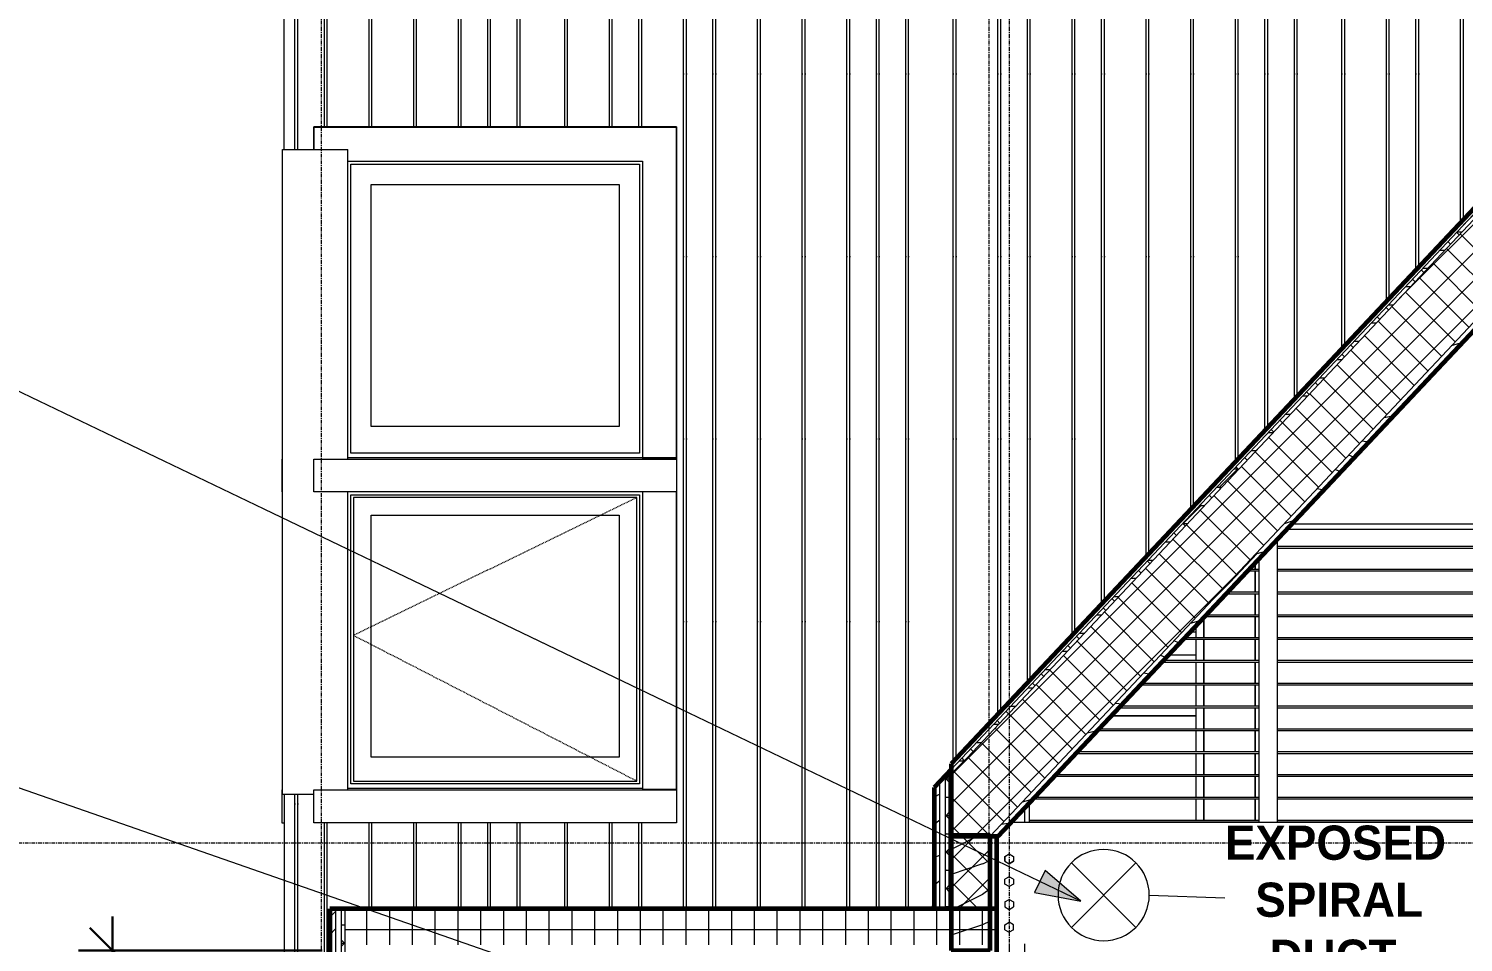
# Model space of a CAD drawing. Header units: inches. Extents: x -3207 to -1935, y -201 to 483.
# Drawn here: x -2751 to -2562.2, y 134.2 to 254.4 of the extents above; entities that cross this region are included whole.
import ezdxf

# ---------------------------------------------------------------- set-up
doc = ezdxf.new("R2010")
doc.units = ezdxf.units.IN
doc.header["$MEASUREMENT"] = 0
doc.linetypes.add('Dash 1_16_', pattern=[0.125, 0.0625, -0.0625])
doc.linetypes.add('Grid Line 1_2_', pattern=[0.875, 0.5, -0.125, 0.125, -0.125])
for name, color, linetype, lineweight in [('A-ANNO-DIMS-1', 211, 'Continuous', 30), ('A-DOOR', 31, 'Continuous', 18), ('A-DOOR-FRAM', 31, 'Continuous', 9), ('A-FLOR', 192, 'Continuous', 18), ('A-FLOR-1', 192, 'Continuous', 60), ('A-FLOR-HRAL', 11, 'Continuous', 9), ('A-FLOR-LEVL-1', 51, 'Grid Line 1_2_', 9), ('A-FLOR-MCUT', 51, 'Continuous', 18), ('A-FLOR-PATT-1', 8, 'Continuous', 9), ('A-GLAZ', 151, 'Continuous', 18), ('A-GLAZ-1', 151, 'Dash 1_16_', 9), ('A-GLAZ-2', 151, 'Continuous', 9), ('A-ROOF', 132, 'Continuous', 18), ('A-ROOF-1', 132, 'Continuous', 60), ('A-ROOF-PATT-1', 132, 'Continuous', 9), ('A-WALL', 113, 'Continuous', 18), ('A-WALL-1', 113, 'Continuous', 60), ('A-WALL-PATT-1', 111, 'Continuous', 9), ('G-ANNO-TEXT', 231, 'Continuous', 9), ('I-FURN', 30, 'Continuous', 9), ('I-WALL', 2, 'Continuous', 18), ('I-WALL-1', 2, 'Continuous', 60), ('M-HVAC-DUCT-ANNO', 70, 'Continuous', 9), ('M-HVAC-DUCT-IDEN', 70, 'Continuous', 9), ('S-BEAM', 12, 'Continuous', 9), ('S-BEAM-1', 12, 'Continuous', 60), ('S-COLS', 52, 'Continuous', 9), ('S-FSTN', 2, 'Continuous', 9), ('S-GRID-1', 1, 'Grid Line 1_2_', 9)]:
    doc.layers.add(name, color=color, linetype=linetype, lineweight=lineweight)
doc.styles.add('Century Gothic_B', font='GOTHICB.TTF', dxfattribs={"height": 4.5})
doc.dimstyles.new('OD__inches_', dxfattribs={"dimscale": 12, "dimtxt": 4.698757, "dimasz": 0.5, "dimexe": 0.375, "dimexo": 0.25, "dimgap": 0.0625, "dimtad": 1, "dimdec": 3, "dimrnd": 0.125, "dimzin": 0, "dimdsep": 46, "dimlunit": 5, "dimtxsty": 'Century Gothic_B', "dimblk1": 'OBLIQUE', "dimblk2": 'OBLIQUE', "dimsah": 1, "dimcen": 0.09, "dimdle": 0.375, "dimazin": 0, "dimtfac": 1, "dimtdec": 4, "dimtix": 1, "dimtmove": 0, "dimatfit": 3, "dimfxl": 1, "dimtvp": 1, "dimtfill": 1, "dimfrac": 2, "dimtolj": 1, "dimtzin": 0, "dimlwd": 30, "dimlwe": 30, "dimarcsym": 2})
pattern_1 = [(45, (-2625.466, 126.9), (-1.856155, 1.856155), []), (135, (-2625.466, 126.9), (-1.856155, -1.856155), [])]
pattern_2 = [(0, (-2625.466, 126.9), (0, 2.399), []), (315, (-2625.466, 126.9), (2.398506, 0), [3.393, -3.393]), (45, (-2625.466, 126.9), (2.398506, 0), [3.393, -3.393])]
pattern_3 = [(216.87, (-2622.268, 134.897), (23.98977, 15.99364), [3.998, -35.986]), (206.565, (-2617.47, 132.498), (-7.9971, -7.9966), [8.941, -8.941]), (198.435, (-2617.47, 128.499), (-15.99384, -7.9971), [5.058, -20.23])]
pattern_4 = [(355.236, (-2625.466, 130.98), (-263.999686, 24.001546), [2.89, -286.108]), (11.31, (-2622.586, 130.74), (96.00039, 24.00041), [3.671, -118.705]), (45, (-2618.986, 131.46), (0, 24.0006), [2.715, -31.226]), (46.848, (-2617.066, 133.38), (335.998039, 360.002359), [5.264, -521.098]), (12.995, (-2613.466, 137.22), (-215.999946, -48.001379), [3.202, -316.998]), (0, (-2610.346, 137.94), (24, 24), [6, -18]), (350.538, (-2604.346, 137.94), (-120.00022, 23.99977), [2.92, -143.067]), (354.289, (-2625.466, 137.46), (-215.999717, 24.001433), [2.412, -238.785]), (0, (-2623.066, 137.22), (24, 24), [3.6, -20.4]), (28.301, (-2619.466, 137.22), (263.999841, 144.000819), [3.544, -350.812]), (52.125, (-2616.346, 138.9), (-96.00035, -120.000279), [5.473, -268.169]), (39.289, (-2612.986, 143.22), (144.000322, 119.999016), [3.411, -337.693]), (6.34, (-2610.346, 145.38), (192.000086, 23.999), [4.347, -212.983]), (348.111, (-2606.026, 145.86), (-335.999111, 72.0018444), [4.66, -461.336]), (353.29, (-2625.466, 144.9), (216.000198, -24.000742), [4.108, -406.706]), (3.367, (-2621.386, 144.42), (384.000105, 24.003305), [4.087, -404.618]), (33.69, (-2617.306, 144.66), (-47.99962, -24.00016), [4.327, -82.207]), (47.49, (-2613.706, 147.06), (239.998435, 264.001956), [3.907, -386.785]), (14.931, (-2611.066, 149.94), (264.000774, 71.998169), [3.726, -368.854]), (0, (-2607.466, 150.9), (24, 24), [2.88, -21.12]), (347.005, (-2604.586, 150.9), (215.999946, -48.001379), [3.202, -316.998]), (0, (-2618.026, 126.9), (24, 24), [0.063, -23.937]), (223.152, (-2614.666, 130.5), (360.002359, 335.998039), [5.264, -521.098]), (206.565, (-2618.506, 150.9), (-23.99974, -23.9997), [2.147, -51.519]), (188.13, (-2620.426, 149.94), (-144.00022, -23.999654), [3.394, -166.312]), (156.801, (-2623.786, 149.46), (-119.99995, 48.00137), [1.828, -180.951]), (26.565, (-2614.666, 130.5), (23.99974, 23.9997), [2.683, -50.982]), (6.71, (-2612.266, 131.7), (-216.000198, -24.000742), [4.108, -406.706]), (349.875, (-2608.186, 132.18), (407.9992525, -72.00207), [6.826, -675.804]), (349.695, (-2625.466, 128.34), (144.000477, -24.000103), [2.683, -265.645]), (15.524, (-2622.826, 127.86), (-264.000139, -71.999167), [4.484, -443.873]), (42.879, (-2618.506, 129.06), (-311.9990114, -288.0003535), [4.585, -453.934]), (34.695, (-2615.146, 132.18), (240.000059, 167.999216), [3.795, -375.679]), (9.462, (-2612.026, 134.34), (120.00022, 23.99977), [4.38, -141.607]), (353.418, (-2607.706, 135.06), (-408.0001485, 48.0004238), [6.281, -621.859]), (351.87, (-2625.466, 134.34), (-144.00022, 23.999654), [3.394, -166.312]), (11.31, (-2622.106, 133.86), (96.00039, 24.00041), [3.671, -118.705]), (42.51, (-2618.506, 134.58), (-264.001956, -239.998435), [3.907, -386.785]), (45, (-2615.626, 137.22), (0, 24.0006), [4.412, -29.529]), (17.354, (-2612.506, 140.34), (-311.999979, -95.999553), [4.023, -398.29]), (356.633, (-2608.666, 141.54), (-384.000105, 24.003305), [4.087, -404.618]), (342.897, (-2604.586, 141.3), (239.999665, -72.00063), [3.264, -323.171]), (351.254, (-2625.466, 140.34), (168.000296, -23.999242), [3.157, -312.514]), (14.931, (-2622.346, 139.86), (264.000774, 71.998169), [3.726, -368.854]), (32.005, (-2618.746, 140.82), (-120.000722, -71.99934), [4.528, -221.887]), (49.899, (-2614.906, 143.22), (-264.0002635, -311.999605), [5.961, -590.186]), (15.945, (-2611.066, 147.78), (-96.00064, -23.99911), [3.494, -171.228]), (353.991, (-2607.706, 148.74), (240.000235, -24.000218), [4.585, -453.934]), (336.801, (-2603.146, 148.26), (119.99995, -48.00137), [1.828, -180.951]), (350.538, (-2625.466, 147.54), (-120.000217, 23.99977), [2.92, -143.067]), (10.008, (-2622.586, 147.06), (264.00047, 47.999892), [4.143, -410.161]), (37.405, (-2618.506, 147.78), (312.0020274, 239.997904), [5.136, -508.486]), (29.055, (-2614.426, 126.9), (167.999253, 96.001016), [2.471, -244.624]), (10.784, (-2612.266, 128.1), (-384.000356, -71.997667), [5.131, -507.931]), (352.875, (-2607.226, 129.06), (-168.000466, 24.000177), [5.805, -187.689])]

# ---------------------------------------------------------------- blocks, each defined once
blk = doc.blocks.new('Bed-Standard - King 78_ x 80_-1391540-BUILDING SECTION - NORTH_SOUTH - LOOKING EAST2')
at = {"layer": 'I-FURN'}
for p, q in [((-2597.33, 175), (-2598.17, 175)), ((-2601, 172), (-2597.33, 172)), ((-2608.53, 164), (-2597.33, 164)), ((-2597.33, 164), (-2608.53, 164)), ((-2597.33, 156), (-2616.06, 156))]:
    blk.add_line(p, q, dxfattribs=at)
blk = doc.blocks.new('Single-Flush - 3X7-2102353-BUILDING SECTION - NORTH_SOUTH - LOOKING EAST2')
at = {"layer": 'A-DOOR-FRAM'}
for p, q in [((-2589.58, 184.13), (-2589.58, 183.25)), ((-2589.58, 183.25), (-2589.58, 184.13)), ((-2589.58, 183.07), (-2589.58, 180.25)), ((-2589.58, 180.25), (-2589.58, 183.07)), ((-2589.58, 180.07), (-2589.58, 177.25)), ((-2589.58, 177.25), (-2589.58, 180.07)), ((-2597.33, 174.25), (-2597.33, 175.9)), ((-2596.33, 174.25), (-2596.33, 176.96)), ((-2596.33, 176.96), (-2596.33, 174.25)), ((-2589.58, 177.07), (-2589.58, 174.25)), ((-2589.58, 174.25), (-2589.58, 177.07)), ((-2597.33, 171.25), (-2597.33, 174.07)), ((-2596.33, 171.25), (-2596.33, 174.07)), ((-2596.33, 174.07), (-2596.33, 171.25)), ((-2589.58, 174.07), (-2589.58, 171.25)), ((-2589.58, 171.25), (-2589.58, 174.07)), ((-2597.33, 168.25), (-2597.33, 171.07)), ((-2596.33, 168.25), (-2596.33, 171.07)), ((-2596.33, 171.07), (-2596.33, 168.25)), ((-2589.58, 171.07), (-2589.58, 168.25)), ((-2589.58, 168.25), (-2589.58, 171.07)), ((-2597.33, 165.25), (-2597.33, 168.07)), ((-2596.33, 165.25), (-2596.33, 168.07)), ((-2596.33, 168.07), (-2596.33, 165.25)), ((-2589.58, 168.07), (-2589.58, 165.25)), ((-2589.58, 165.25), (-2589.58, 168.07)), ((-2597.33, 162.25), (-2597.33, 165.07)), ((-2596.33, 162.25), (-2596.33, 165.07)), ((-2596.33, 165.07), (-2596.33, 162.25)), ((-2589.58, 165.07), (-2589.58, 162.25)), ((-2589.58, 162.25), (-2589.58, 165.07)), ((-2597.33, 159.25), (-2597.33, 162.07)), ((-2596.33, 159.25), (-2596.33, 162.07)), ((-2596.33, 162.07), (-2596.33, 159.25)), ((-2589.58, 162.07), (-2589.58, 159.25)), ((-2589.58, 159.25), (-2589.58, 162.07)), ((-2597.33, 156.25), (-2597.33, 159.07)), ((-2596.33, 156.25), (-2596.33, 159.07)), ((-2596.33, 159.07), (-2596.33, 156.25)), ((-2589.58, 159.07), (-2589.58, 156.25)), ((-2589.58, 156.25), (-2589.58, 159.07)), ((-2597.33, 153.25), (-2597.33, 156.07)), ((-2596.33, 153.25), (-2596.33, 156.07)), ((-2596.33, 156.07), (-2596.33, 153.25)), ((-2589.58, 156.07), (-2589.58, 153.25)), ((-2589.58, 153.25), (-2589.58, 156.07)), ((-2597.33, 150.25), (-2597.33, 153.07)), ((-2596.33, 150.25), (-2596.33, 153.07)), ((-2596.33, 153.07), (-2596.33, 150.25)), ((-2589.58, 153.07), (-2589.58, 150.25)), ((-2589.58, 150.25), (-2589.58, 153.07)), ((-2597.33, 150), (-2597.33, 150.07)), ((-2596.33, 150), (-2596.33, 150.07)), ((-2596.33, 150.07), (-2596.33, 150)), ((-2589.58, 150.07), (-2589.58, 150)), ((-2589.58, 150), (-2589.58, 150.07))]:
    blk.add_line(p, q, dxfattribs=at)
blk = doc.blocks.new('Railing - 2_ x 1_2_ 2-V12-BUILDING SECTION - NORTH_SOUTH - LOOKING EAST2')
at = {"layer": 'A-FLOR-HRAL'}
for p, q in [((-2586.66, 150), (-2586.66, 187.23)), ((-2589.04, 150), (-2589.04, 184.71))]:
    blk.add_line(p, q, dxfattribs=at)
blk = doc.blocks.new('Railing - Railing-1114575-BUILDING SECTION - NORTH_SOUTH - LOOKING EAST2')
at = {"layer": 'A-FLOR-HRAL'}
for p, q in [((-2584.76, 189.25), (-2470.47, 189.25)), ((-2469.77, 188.5), (-2585.47, 188.5)), ((-2548.21, 186.25), (-2586.66, 186.25)), ((-2586.66, 186.06), (-2548.21, 186.06)), ((-2589.04, 183.25), (-2590.41, 183.25)), ((-2548.21, 183.25), (-2586.66, 183.25)), ((-2590.59, 183.06), (-2589.04, 183.06)), ((-2586.66, 183.06), (-2548.21, 183.06)), ((-2593.41, 180.06), (-2589.04, 180.06)), ((-2589.04, 180.25), (-2593.23, 180.25)), ((-2548.21, 180.25), (-2586.66, 180.25)), ((-2586.66, 180.06), (-2548.21, 180.06)), ((-2596.23, 177.06), (-2589.04, 177.06)), ((-2589.04, 177.25), (-2596.06, 177.25)), ((-2548.21, 177.25), (-2586.66, 177.25)), ((-2586.66, 177.06), (-2548.21, 177.06)), ((-2599.06, 174.06), (-2589.04, 174.06)), ((-2589.04, 174.25), (-2598.88, 174.25)), ((-2548.21, 174.25), (-2586.66, 174.25)), ((-2586.66, 174.06), (-2548.21, 174.06)), ((-2601.88, 171.06), (-2589.04, 171.06)), ((-2589.04, 171.25), (-2601.7, 171.25)), ((-2548.21, 171.25), (-2586.66, 171.25)), ((-2586.66, 171.06), (-2548.21, 171.06)), ((-2604.7, 168.06), (-2589.04, 168.06)), ((-2589.04, 168.25), (-2604.53, 168.25)), ((-2548.21, 168.25), (-2586.66, 168.25)), ((-2586.66, 168.06), (-2548.21, 168.06)), ((-2607.53, 165.06), (-2589.04, 165.06)), ((-2589.04, 165.25), (-2607.35, 165.25)), ((-2548.21, 165.25), (-2586.66, 165.25)), ((-2586.66, 165.06), (-2548.21, 165.06)), ((-2610.35, 162.06), (-2589.04, 162.06)), ((-2589.04, 162.25), (-2610.17, 162.25)), ((-2548.21, 162.25), (-2586.66, 162.25)), ((-2586.66, 162.06), (-2548.21, 162.06)), ((-2613.17, 159.06), (-2589.04, 159.06)), ((-2589.04, 159.25), (-2613, 159.25)), ((-2548.21, 159.25), (-2586.66, 159.25)), ((-2586.66, 159.06), (-2548.21, 159.06)), ((-2616, 156.06), (-2589.04, 156.06)), ((-2589.04, 156.25), (-2615.82, 156.25)), ((-2548.21, 156.25), (-2586.66, 156.25)), ((-2586.66, 156.06), (-2548.21, 156.06)), ((-2618.82, 153.06), (-2589.04, 153.06)), ((-2589.04, 153.25), (-2618.64, 153.25)), ((-2548.21, 153.25), (-2586.66, 153.25)), ((-2586.66, 153.06), (-2548.21, 153.06)), ((-2589.04, 150.25), (-2619.34, 150.25)), ((-2619.34, 150.06), (-2589.04, 150.06)), ((-2548.21, 150.25), (-2586.66, 150.25)), ((-2586.66, 150.06), (-2548.21, 150.06))]:
    blk.add_line(p, q, dxfattribs=at)
blk.add_blockref('Railing - 2_ x 1_2_ 2-V12-BUILDING SECTION - NORTH_SOUTH - LOOKING EAST2', (0, 0))
blk = doc.blocks.new('Window-Picture-Andersen-A_Series - 39-1_4_ x 39-1_4_-2457850-BUILDING SECTION - NORTH_SOUTH - LOOKING EAST2')
at = {"layer": 'A-GLAZ-2'}
for p, q in [((-2717.59, 154.26), (-2717.65, 154.25)), ((-2717.65, 154.25), (-2717.65, 149.94)), ((-2717.65, 149.94), (-2717.34, 149.94))]:
    blk.add_line(p, q, dxfattribs=at)
blk = doc.blocks.new('Window-Casement-Andersen-A_Series - ACW3434-V18-BUILDING SECTION - NORTH_SOUTH - LOOKING EAST2')
at = {"layer": 'A-GLAZ-2'}
for p, q in [((-2717.59, 197.76), (-2717.65, 197.75)), ((-2717.65, 197.75), (-2717.65, 193.44)), ((-2717.65, 193.44), (-2717.59, 193.44))]:
    blk.add_line(p, q, dxfattribs=at)
blk = doc.blocks.new('Window-Casement-Andersen-A_Series - ACW3434-V22-BUILDING SECTION - NORTH_SOUTH - LOOKING EAST2')
at = {"layer": 'A-GLAZ-1'}
for p, q in [((-2670.93, 192.7), (-2708.23, 174.58)), ((-2708.23, 174.58), (-2670.93, 155.42))]:
    blk.add_line(p, q, dxfattribs=at)
at = {"layer": 'A-GLAZ-2'}
for p, q in [((-2665.71, 197.94), (-2708.96, 197.94)), ((-2665.71, 197.94), (-2708.96, 197.94)), ((-2665.71, 197.81), (-2665.71, 197.94)), ((-2665.71, 197.94), (-2665.71, 197.81)), ((-2708.59, 193.06), (-2670.59, 193.06)), ((-2708.59, 155.06), (-2708.59, 193.06)), ((-2670.93, 192.7), (-2708.23, 192.7)), ((-2708.23, 192.7), (-2708.23, 155.42)), ((-2670.93, 155.42), (-2670.93, 192.7)), ((-2670.59, 193.06), (-2670.59, 155.06)), ((-2670.21, 193.44), (-2670.21, 154.44)), ((-2670.21, 193.44), (-2670.21, 154.31)), ((-2665.71, 154.31), (-2665.71, 193.44)), ((-2665.71, 193.44), (-2665.71, 154.31)), ((-2705.9, 158.55), (-2705.9, 190.37)), ((-2705.9, 190.37), (-2673.27, 190.37)), ((-2673.27, 190.37), (-2673.27, 158.55)), ((-2673.27, 158.55), (-2705.9, 158.55)), ((-2670.59, 155.06), (-2708.59, 155.06)), ((-2708.23, 155.42), (-2670.93, 155.42)), ((-2713.46, 149.94), (-2713.46, 154.25)), ((-2713.46, 154.25), (-2665.71, 154.25)), ((-2670.21, 154.44), (-2708.96, 154.44)), ((-2665.71, 154.31), (-2670.21, 154.31)), ((-2665.71, 154.31), (-2665.71, 154.25)), ((-2665.71, 154.25), (-2665.71, 149.94)), ((-2665.71, 149.94), (-2713.46, 149.94))]:
    blk.add_line(p, q, dxfattribs=at)
blk = doc.blocks.new('Window-Picture-Andersen-A_Series - 39-1_4_ x 39-1_4_-V23-BUILDING SECTION - NORTH_SOUTH - LOOKING EAST2')
at = {"layer": 'A-GLAZ-2'}
for p, q in [((-2713.46, 241.44), (-2713.46, 238.5)), ((-2665.71, 241.44), (-2713.46, 241.44)), ((-2713.46, 238.5), (-2713.46, 241.44)), ((-2665.71, 241.44), (-2713.46, 241.44)), ((-2665.71, 197.81), (-2665.71, 241.44)), ((-2665.71, 241.44), (-2665.71, 197.81)), ((-2708.96, 236.94), (-2670.21, 236.94)), ((-2708.96, 236.94), (-2670.21, 236.94)), ((-2708.59, 236.56), (-2670.59, 236.56)), ((-2708.59, 198.56), (-2708.59, 236.56)), ((-2670.59, 236.56), (-2670.59, 198.56)), ((-2670.21, 236.94), (-2670.21, 197.94)), ((-2670.21, 236.94), (-2670.21, 197.81)), ((-2705.9, 202.05), (-2705.9, 233.87)), ((-2705.9, 233.87), (-2673.27, 233.87)), ((-2673.27, 233.87), (-2673.27, 202.05)), ((-2673.27, 202.05), (-2705.9, 202.05)), ((-2670.59, 198.56), (-2708.59, 198.56)), ((-2713.46, 193.44), (-2713.46, 197.75)), ((-2713.46, 197.75), (-2665.71, 197.75)), ((-2670.21, 197.94), (-2708.96, 197.94)), ((-2665.71, 197.81), (-2670.21, 197.81)), ((-2665.71, 197.81), (-2665.71, 197.75)), ((-2665.71, 197.75), (-2665.71, 193.44)), ((-2665.71, 193.44), (-2713.46, 193.44))]:
    blk.add_line(p, q, dxfattribs=at)
blk = doc.blocks.new('Walls 4 - Walls 2-1996288-BUILDING SECTION - NORTH_SOUTH - LOOKING EAST2')
at = {"layer": 'A-WALL'}
for p, q in [((-2717.59, 238.5), (-2708.96, 238.5)), ((-2717.59, 153.63), (-2717.59, 238.5)), ((-2708.96, 197.75), (-2708.96, 238.5)), ((-2708.96, 154.25), (-2708.96, 193.44)), ((-2713.46, 153.63), (-2717.59, 153.63))]:
    blk.add_line(p, q, dxfattribs=at)
blk = doc.blocks.new('Dimension Lumber - GLULAM - 5_125 in_ x 15_125 in_-2000026-BUILDING SECTION - NORTH_SOUTH - LOOKING EAST2')
at = {"layer": 'S-BEAM'}
h = blk.add_hatch(dxfattribs=at)
h.set_pattern_fill('FP_13', color=256, style=0, pattern_type=2)
h.set_pattern_definition(pattern_3)
h.paths.add_polyline_path([(-2628.61, 133.12), (-2624.46, 133.12), (-2624.46, 148.25), (-2629.59, 148.25), (-2629.59, 133.12)], flags=0)
at = {"layer": 'S-BEAM-1'}
for p, q in [((-2624.46, 148.25), (-2629.59, 148.25)), ((-2629.59, 148.25), (-2629.59, 133.12)), ((-2624.46, 133.12), (-2624.46, 148.25)), ((-2629.59, 133.12), (-2624.46, 133.12))]:
    blk.add_line(p, q, dxfattribs=at)
blk = doc.blocks.new('060523 - W_P_C - Fastenings - Column Base _ Top with X Bracing - Custom - GLULAM CONNECTION _1_-2257900-BUILDING SECTION - NORTH_SOUTH - LOOKING EAST2')
at = {"layer": 'S-FSTN'}
for p, q in [((-2622.52, 145.51), (-2621.96, 145.84)), ((-2622.52, 145.51), (-2621.96, 145.84)), ((-2622.52, 145.51), (-2622.52, 144.86)), ((-2622.52, 144.86), (-2622.52, 145.51)), ((-2621.96, 145.84), (-2621.4, 145.51)), ((-2621.96, 145.84), (-2621.4, 145.51)), ((-2621.4, 145.51), (-2621.4, 144.86)), ((-2621.4, 145.51), (-2621.4, 144.86)), ((-2622.52, 144.86), (-2621.96, 144.54)), ((-2622.52, 144.86), (-2621.96, 144.54)), ((-2621.96, 144.54), (-2621.4, 144.86)), ((-2621.4, 144.86), (-2621.96, 144.54)), ((-2621.96, 142.84), (-2622.52, 142.51)), ((-2622.52, 141.86), (-2622.52, 142.51)), ((-2621.96, 141.54), (-2622.52, 141.86)), ((-2621.4, 142.51), (-2621.96, 142.84)), ((-2621.4, 141.86), (-2621.96, 141.54)), ((-2621.4, 142.51), (-2621.4, 141.86)), ((-2622.52, 139.51), (-2621.96, 139.84)), ((-2621.96, 139.84), (-2621.4, 139.51)), ((-2622.52, 139.51), (-2622.52, 138.86)), ((-2622.52, 138.86), (-2621.96, 138.54)), ((-2621.96, 138.54), (-2621.4, 138.86)), ((-2621.4, 139.51), (-2621.4, 138.86)), ((-2622.52, 136.51), (-2621.96, 136.84)), ((-2622.52, 135.86), (-2622.52, 136.51)), ((-2621.4, 136.51), (-2621.96, 136.84)), ((-2621.4, 135.86), (-2621.4, 136.51)), ((-2622.52, 135.86), (-2621.96, 135.54)), ((-2621.4, 135.86), (-2621.96, 135.54))]:
    blk.add_line(p, q, dxfattribs=at)
blk = doc.blocks.new('_Oblique')
at = {"color": 0, "linetype": 'ByBlock', "lineweight": -2}
blk.add_line((-0.5, -0.5), (0.5, 0.5), dxfattribs=at)
blk = doc.blocks.new('DIMBLOCK3-BUILDING SECTION - NORTH_SOUTH - LOOKING EAST2')
at = {"layer": 'A-ANNO-DIMS-1', "color": 0, "lineweight": 30, "transparency": 16777216}
for p, q in [((-2739.92, 13.88), (-2739.92, 137.62)), ((-2712.34, 133.12), (-2744.42, 133.12)), ((-2741.16, 18.38), (-2735.42, 18.38))]:
    blk.add_line(p, q, dxfattribs=at)
at = {"layer": 'Defpoints', "color": 0, "transparency": 16777216}
for p in [(-2739.92, 133.12), (-2709.34, 133.12), (-2744.16, 18.38)]:
    blk.add_point(p, dxfattribs=at)
at = {"layer": 'A-ANNO-DIMS-1', "color": 0, "lineweight": 30, "transparency": 16777216, "xscale": 5.999999999999999, "yscale": 5.999999999999999, "zscale": 5.999999999999999}
for p, rotation in [((-2739.92, 133.12), 90), ((-2739.92, 18.38), 270)]:
    blk.add_blockref('_Oblique', p, dxfattribs=dict(at, rotation=rotation))
at = {"layer": 'A-ANNO-DIMS-1', "color": 0, "transparency": 16777216, "insert": (-2743.39, 75.75), "char_height": 4.5, "attachment_point": 5, "rotation": 90, "style": 'Century Gothic_B', "bg_fill": 3, "box_fill_scale": 1.25, "bg_fill_color": 256, "bg_fill_true_color": 13158600, "bg_fill_transparency": 0}
blk.add_mtext('\\A1;114 3/4', dxfattribs=at)

msp = doc.modelspace()

# ---------------------------------------------------------------- hatches: boundary and pattern name
at = {"layer": 'A-FLOR-PATT-1'}
h = msp.add_hatch(dxfattribs=at)
h.set_pattern_fill('FP_24', color=256, style=0, pattern_type=2)
h.set_pattern_definition([(0, (-2625.466, 126.9), (0, 3), []), (90, (-2625.466, 126.9), (-3, 2e-16), [])])
h.paths.add_polyline_path([(-2709.33668, 133.875), (-2623.58668, 133.875), (-2623.58668, 138.375), (-2709.33668, 138.375)], flags=0)
at = {"layer": 'A-ROOF-PATT-1'}
h = msp.add_hatch(dxfattribs=at)
h.set_pattern_fill('FP_8', color=256, style=0, pattern_type=2)
h.set_pattern_definition(pattern_2)
h.paths.add_polyline_path([(-2425.64918, 156.21443), (-2425.64918, 156.94397), (-2527.61793, 265.28576), (-2629.58668, 156.94397), (-2629.57269, 156.2293), (-2527.61793, 264.55623), (-2425.66318, 156.2293)], flags=0)
h = msp.add_hatch(dxfattribs=at)
h.set_pattern_fill('FP_12', color=256, style=0, pattern_type=2)
h.set_pattern_definition(pattern_1)
h.paths.add_polyline_path([(-2629.58668, 148.17351), (-2624.45206, 148.17351), (-2527.61793, 251.05976), (-2430.78381, 148.17351), (-2425.64918, 148.17351), (-2425.66318, 156.2293), (-2527.61793, 264.55623), (-2629.58668, 156.21443), (-2629.58668, 149.16627)], flags=0)
h = msp.add_hatch(dxfattribs=at)
h.set_pattern_fill('FP_14', color=256, style=0, pattern_type=2)
h.set_pattern_definition(pattern_4)
h.paths.add_polyline_path([(-2624.45206, 148.17351), (-2623.42212, 148.17351), (-2527.61793, 249.96545), (-2431.81375, 148.17351), (-2430.78381, 148.17351), (-2527.61793, 251.05976), (-2624.06741, 148.58219)], flags=0)
at = {"layer": 'A-WALL-PATT-1'}
h = msp.add_hatch(dxfattribs=at)
h.set_pattern_fill('FP_32', color=256, style=0, pattern_type=2)
h.set_pattern_definition([(90, (-2516.964, 104.38), (-51.125, 3e-15), [24, 0, 0, 0]), (90, (-2511.464, 104.38), (-51.125, 3e-15), [24, 0, 0, 0]), (90, (-2511.09, 104.38), (-51.125, 3e-15), [24, 0, 0, 0]), (90, (-2507.59, 104.38), (-51.125, 3e-15), [24, 0, 0, 0]), (90, (-2507.214, 104.38), (-51.125, 3e-15), [24, 0, 0, 0]), (90, (-2501.714, 104.38), (-51.125, 3e-15), [24, 0, 0, 0]), (90, (-2501.34, 104.38), (-51.125, 3e-15), [24, 0, 0, 0]), (90, (-2489.964, 104.38), (-51.125, 3e-15), [24, 0, 0, 0]), (90, (-2489.59, 104.38), (-51.125, 3e-15), [24, 0, 0, 0]), (90, (-2486.09, 104.38), (-51.125, 3e-15), [24, 0, 0, 0]), (90, (-2485.714, 104.38), (-51.125, 3e-15), [24, 0, 0, 0]), (90, (-2482.214, 104.38), (-51.125, 3e-15), [24, 0, 0, 0]), (90, (-2481.84, 104.38), (-51.125, 3e-15), [24, 0, 0, 0]), (90, (-2475.964, 104.38), (-51.125, 3e-15), [24, 0, 0, 0]), (90, (-2475.59, 104.38), (-51.125, 3e-15), [24, 0, 0, 0]), (90, (-2470.09, 104.38), (-51.125, 3e-15), [24, 0, 0, 0]), (90, (-2469.714, 104.38), (-51.125, 3e-15), [24, 0, 0, 0]), (90, (-2466.214, 104.38), (-51.125, 3e-15), [24, 0, 0, 0]), (90, (-2495.84, 104.38), (-51.125, 3e-15), [24, 0, 0, 0]), (90, (-2495.464, 104.38), (-51.125, 3e-15), [24, 0, 0, 0])])
h.paths.add_polyline_path([(-2714.87929, 117.9375), (-2711.33668, 117.9375), (-2711.33668, 138.625), (-2632.40895, 138.625), (-2631.83668, 139.23303), (-2631.83668, 154.55334), (-2629.58668, 156.94397), (-2629.58668, 157.67351), (-2527.73179, 265.89433), (-2717.33668, 265.89433), (-2717.33668, 238.5), (-2713.46168, 238.5), (-2713.46168, 241.4375), (-2665.71168, 241.4375), (-2665.71168, 149.9375), (-2713.46168, 149.9375), (-2713.46168, 153.625), (-2717.33668, 153.625), (-2717.33668, 117.9375)], flags=0)
h.paths.add_polyline_path([(-2623.58668, 147.99866), (-2623.42212, 148.17351), (-2623.58668, 148.17351)], flags=0)
h.paths.add_polyline_path([(-2513.61079, 264.84804), (-2512.62605, 265.89433), (-2526.16624, 265.89433), (-2516.34495, 265.07589)], flags=0)
h = msp.add_hatch(dxfattribs=at)
h.set_pattern_fill('FP_12', color=256, style=0, pattern_type=2)
h.set_pattern_definition(pattern_1)
h.paths.add_polyline_path([(-2628.60801, 138.625), (-2624.33668, 138.625), (-2624.33668, 148.17351), (-2629.58668, 148.17351), (-2629.58668, 156.94397), (-2629.83668, 156.67834), (-2629.83668, 138.625)], flags=0)
h = msp.add_hatch(dxfattribs=at)
h.set_pattern_fill('FP_13', color=256, style=0, pattern_type=2)
h.set_pattern_definition(pattern_3)
h.paths.add_polyline_path([(-2631.08668, 138.625), (-2631.08668, 155.35022), (-2631.83668, 154.55334), (-2631.83668, 138.625)], flags=0)
h = msp.add_hatch(dxfattribs=at)
h.set_pattern_fill('FP_8', color=256, style=0, pattern_type=2)
h.set_pattern_definition(pattern_2)
h.paths.add_polyline_path([(-2629.83668, 138.625), (-2629.83668, 156.67834), (-2630.33668, 156.14709), (-2630.33668, 138.625)], flags=0)
h = msp.add_hatch(dxfattribs=at)
h.set_pattern_fill('FP_14', color=256, style=0, pattern_type=2)
h.set_pattern_definition(pattern_4)
h.paths.add_polyline_path([(-2710.58668, 18.375), (-2710.58668, 19.75), (-2711.33668, 19.75), (-2711.33668, 18.375)], flags=0)
h.paths.add_polyline_path([(-2710.58668, 119.5), (-2710.58668, 138.625), (-2711.33668, 138.625), (-2711.33668, 119.5), (-2711.14868, 119.5)], flags=0)
h = msp.add_hatch(dxfattribs=at)
h.set_pattern_fill('FP_8', color=256, style=0, pattern_type=2)
h.set_pattern_definition(pattern_2)
h.paths.add_polyline_path([(-2709.33668, 18.375), (-2709.33668, 24.25), (-2709.83668, 24.25), (-2709.83668, 18.375)], flags=0)
h.paths.add_polyline_path([(-2709.33668, 119.5), (-2709.33668, 138.625), (-2709.83668, 138.625), (-2709.83668, 119.5)], flags=0)
at = {"layer": 'G-ANNO-TEXT'}
msp.add_hatch(color=256, dxfattribs=at).paths.add_polyline_path([(-2612.52309, 139.61351), (-2617.23772, 143.65789), (-2618.62826, 140.75873)], flags=0)
at = {"layer": 'S-COLS'}
h = msp.add_hatch(dxfattribs=at)
h.set_pattern_fill('FP_31', color=256, style=0, pattern_type=2)
h.set_pattern_definition([(90, (-2597.899, 0), (-2, 1e-16), [])])
h.paths.add_polyline_path([(-2619.33668, 57.79546), (-2619.33668, 134), (-2623.58668, 134), (-2623.58668, 116.25), (-2621.95168, 116.25), (-2621.95168, 58.625), (-2619.59717, 58.625), (-2619.52682, 58.40096)], flags=0)
h.paths.add_polyline_path([(-2619.52682, 150), (-2619.33668, 150), (-2619.33668, 152.51428), (-2621.70307, 150)], flags=0)

# ---------------------------------------------------------------- linework, layer by layer
at = {"layer": 'A-FLOR'}
msp.add_line((-2621.70307, 150), (-2435.71168, 150), dxfattribs=at)
at = {"layer": 'A-FLOR-1'}
for p, q in [((-2623.58668, 138.625), (-2709.33668, 138.625)), ((-2623.58668, 120.5), (-2623.58668, 138.625))]:
    msp.add_line(p, q, dxfattribs=at)
at = {"layer": 'A-FLOR-LEVL-1'}
msp.add_line((-1935.47917, 147.25), (-3194.57025, 147.25), dxfattribs=at)
at = {"layer": 'A-FLOR-MCUT'}
msp.add_line((-2623.58668, 138.375), (-2709.33668, 138.375), dxfattribs=at)
at = {"layer": 'A-ROOF'}
for p, q in [((-2629.58668, 156.94397), (-2527.61793, 265.28576)), ((-2629.58668, 156.21443), (-2527.61793, 264.55623)), ((-2624.45206, 148.17351), (-2527.61793, 251.05976))]:
    msp.add_line(p, q, dxfattribs=at)
at = {"layer": 'A-ROOF-1'}
for p, q in [((-2527.61793, 266.0153), (-2629.58668, 157.67351)), ((-2623.42212, 148.17351), (-2527.61793, 249.96545)), ((-2629.58668, 157.67351), (-2629.58668, 148.17351)), ((-2629.58668, 148.17351), (-2623.42212, 148.17351))]:
    msp.add_line(p, q, dxfattribs=at)
at = {"layer": 'A-WALL'}
for p, q in [((-2631.08668, 138.625), (-2631.08668, 155.35022)), ((-2630.33668, 138.625), (-2630.33668, 156.14709)), ((-2629.83668, 138.625), (-2629.83668, 156.67834)), ((-2624.33668, 138.625), (-2624.33668, 148.17351)), ((-2710.58668, 138.625), (-2710.58668, 119.5)), ((-2709.83668, 138.625), (-2709.83668, 119.5)), ((-2709.33668, 119.5), (-2709.33668, 138.625))]:
    msp.add_line(p, q, dxfattribs=at)
at = {"layer": 'A-WALL-1'}
for p, q in [((-2709.33668, 138.625), (-2711.33668, 138.625)), ((-2711.33668, 138.625), (-2711.33668, 119.5))]:
    msp.add_line(p, q, dxfattribs=at)
at = {"layer": 'G-ANNO-TEXT'}
for p, q in [((-2612.52309, 139.61351), (-2770.98372, 215.61735)), ((-2675.04952, 127.63377), (-2770.98372, 161.01746)), ((-2617.23772, 143.65789), (-2618.62826, 140.75873)), ((-2612.52309, 139.61351), (-2617.23772, 143.65789)), ((-2618.62826, 140.75873), (-2612.52309, 139.61351))]:
    msp.add_line(p, q, dxfattribs=at)
at = {"layer": 'I-WALL'}
for p, q in [((-2717.33668, 238.5), (-2717.33668, 394.36308)), ((-2713.46168, 238.5), (-2713.46168, 241.4375)), ((-2713.46168, 241.4375), (-2665.71168, 241.4375)), ((-2665.71168, 241.4375), (-2665.71168, 197.8051)), ((-2665.71168, 193.4375), (-2665.71168, 154.3051)), ((-2717.33668, 153.625), (-2717.33668, 117.9375)), ((-2623.58668, 147.99866), (-2623.42212, 148.17351)), ((-2632.40895, 138.625), (-2631.83668, 139.23303))]:
    msp.add_line(p, q, dxfattribs=at)
at = {"layer": 'I-WALL-1'}
for p, q in [((-2629.58668, 156.94397), (-2631.83668, 154.55334)), ((-2631.83668, 154.55334), (-2631.83668, 138.625)), ((-2623.58668, 138.625), (-2623.58668, 148.17351))]:
    msp.add_line(p, q, dxfattribs=at)
at = {"layer": 'M-HVAC-DUCT-ANNO'}
for p, q in [((-2613.76458, 144.66251), (-2605.2793, 136.17723)), ((-2605.2793, 144.66251), (-2613.76458, 136.17723))]:
    msp.add_line(p, q, dxfattribs=at)
for start, end in [(0, 180), (180, 360)]:
    msp.add_arc((-2609.52194, 140.41987), 6, start, end, dxfattribs=at)
at = {"layer": 'M-HVAC-DUCT-IDEN'}
msp.add_line((-2603.52194, 140.41987), (-2593.57033, 140.05722), dxfattribs=at)
at = {"layer": 'S-COLS'}
msp.add_line((-2619.33668, 152.51428), (-2619.33668, 150), dxfattribs=at)
at = {"layer": 'S-GRID-1'}
for p, q in [((-2712.46168, -165.07357), (-2712.46168, 454.14485)), ((-2624.58668, -165.07357), (-2624.58668, 454.14485)), ((-2621.89918, -165.07357), (-2621.89918, 454.14485))]:
    msp.add_line(p, q, dxfattribs=at)

# ---------------------------------------------------------------- block references
at = {"layer": 'A-DOOR'}
msp.add_blockref('Single-Flush - 3X7-2102353-BUILDING SECTION - NORTH_SOUTH - LOOKING EAST2', (0, 0), dxfattribs=at)
at = {"layer": 'A-FLOR-HRAL'}
msp.add_blockref('Railing - Railing-1114575-BUILDING SECTION - NORTH_SOUTH - LOOKING EAST2', (0, 0), dxfattribs=at)
at = {"layer": 'A-GLAZ'}
for name in ['Window-Picture-Andersen-A_Series - 39-1_4_ x 39-1_4_-V23-BUILDING SECTION - NORTH_SOUTH - LOOKING EAST2', 'Window-Casement-Andersen-A_Series - ACW3434-V18-BUILDING SECTION - NORTH_SOUTH - LOOKING EAST2', 'Window-Casement-Andersen-A_Series - ACW3434-V22-BUILDING SECTION - NORTH_SOUTH - LOOKING EAST2', 'Window-Picture-Andersen-A_Series - 39-1_4_ x 39-1_4_-2457850-BUILDING SECTION - NORTH_SOUTH - LOOKING EAST2']:
    msp.add_blockref(name, (0, 0), dxfattribs=at)
at = {"layer": 'A-WALL'}
msp.add_blockref('Walls 4 - Walls 2-1996288-BUILDING SECTION - NORTH_SOUTH - LOOKING EAST2', (0, 0), dxfattribs=at)
at = {"layer": 'I-FURN'}
msp.add_blockref('Bed-Standard - King 78_ x 80_-1391540-BUILDING SECTION - NORTH_SOUTH - LOOKING EAST2', (0, 0), dxfattribs=at)
at = {"layer": 'S-BEAM'}
msp.add_blockref('Dimension Lumber - GLULAM - 5_125 in_ x 15_125 in_-2000026-BUILDING SECTION - NORTH_SOUTH - LOOKING EAST2', (0, 0), dxfattribs=at)
at = {"layer": 'S-FSTN'}
msp.add_blockref('060523 - W_P_C - Fastenings - Column Base _ Top with X Bracing - Custom - GLULAM CONNECTION _1_-2257900-BUILDING SECTION - NORTH_SOUTH - LOOKING EAST2', (0, 0), dxfattribs=at)

# ---------------------------------------------------------------- texts
at = {"layer": 'M-HVAC-DUCT-IDEN', "char_height": 4.5, "attachment_point": 1, "style": 'Century Gothic_B'}
for s, insert, width in [('EXPOSED', (-2593.57033, 149.56076), 33.936), ('SPIRAL', (-2589.57033, 142.06076), 24.24), ('DUCT', (-2587.69533, 134.56076), 19.695)]:
    msp.add_mtext(s, dxfattribs=dict(at, insert=insert, width=width))

# ---------------------------------------------------------------- next in the draw order: dimensions: what is measured, and where the dimension line sits
at = {"layer": 'A-ANNO-DIMS-1'}
dim = msp.add_linear_dim(base=(-2739.9213, 133.125), p1=(-2744.16394, 18.375), p2=(-2709.33668, 133.125), angle=90, dimstyle='OD__inches_', override={"dimpost": '<>', "dimfxl": 119.918723}, dxfattribs=at)
dim.commit()
dim.dimension.update_dxf_attribs({"geometry": 'DIMBLOCK3-BUILDING SECTION - NORTH_SOUTH - LOOKING EAST2', "text_midpoint": (-2743.38629, 75.75)})

doc.saveas('drawing.dxf')
